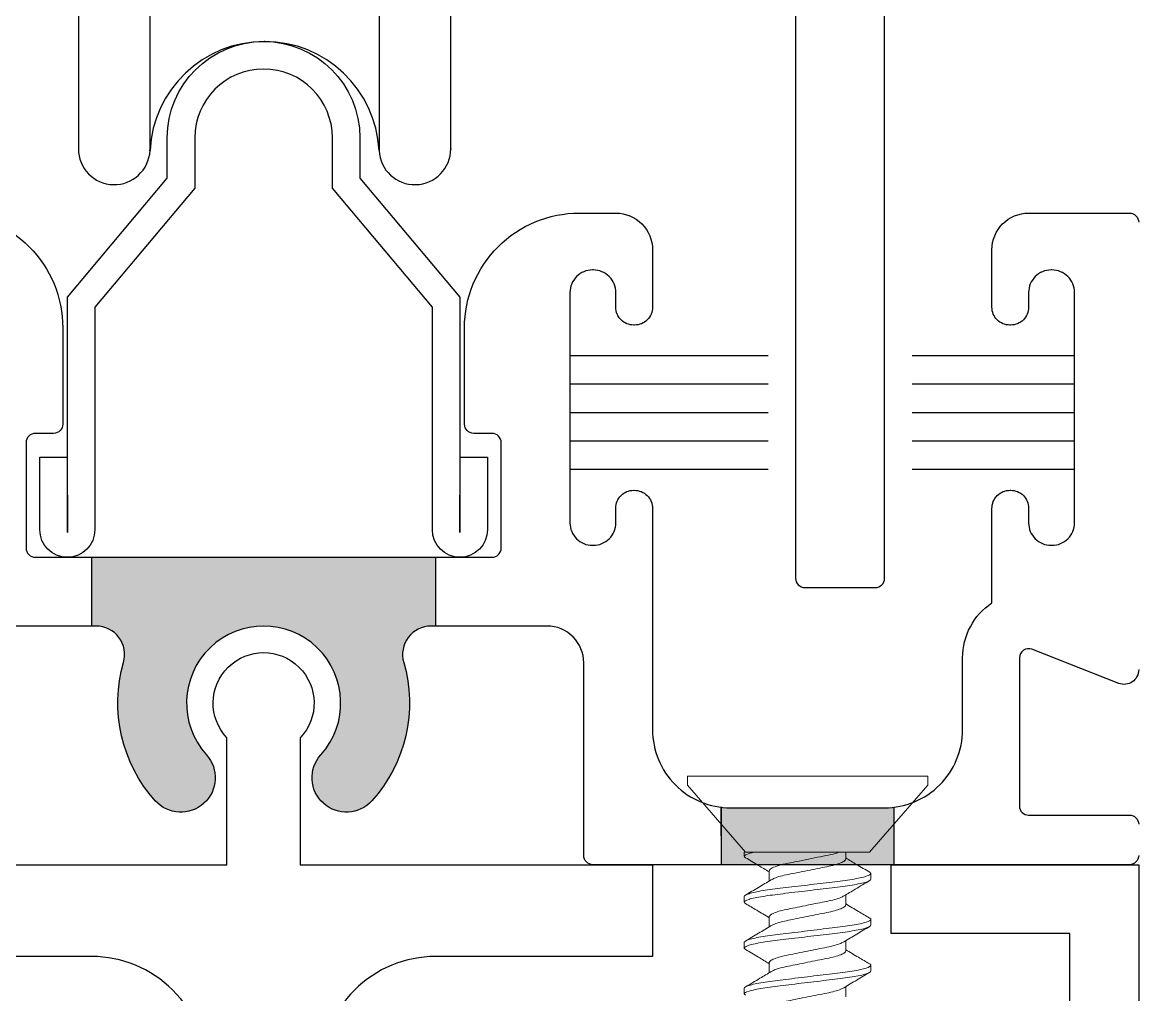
# Model space of a CAD drawing. Extents: x 0 to 79.8, y 0 to 38.2.
# Drawn here: x 8.413 to 9.63, y 29.503 to 30.563 of the extents above; entities that cross this region are included whole.
import ezdxf

# ---------------------------------------------------------------- set-up
doc = ezdxf.new("R2010")
doc.units = 0
doc.header["$MEASUREMENT"] = 0
doc.linetypes.add('SLD-Solid', pattern=[0])
doc.layers.get('0').update_dxf_attribs({"linetype": 'CONTINUOUS'})
for name, color, linetype in [('DIM', 4, 'CONTINUOUS'), ('FRAME', 1, 'CONTINUOUS'), ('HARDWARE', 7, 'CONTINUOUS'), ('MISC', 7, 'CONTINUOUS'), ('SEAL', 7, 'CONTINUOUS'), ('TEXT', 7, 'CONTINUOUS'), ('VENT', 5, 'CONTINUOUS'), ('WEEPING', 7, 'CONTINUOUS')]:
    doc.layers.add(name, color=color, linetype=linetype)

# ---------------------------------------------------------------- blocks, each defined once
blk = doc.blocks.new('FW1020 STD SILL')
blk.add_lwpolyline([(0.075, 0.457, 1), (-0.075, 0.457), (-0.075, 0.4023), (-0.184, 0.2724), (-0.184, 0.03, -1), (-0.244, 0.03), (-0.244, 0.109), (-0.2141, 0.109), (-0.214, 0.027), (-0.214, 0.2833), (-0.105, 0.4132), (-0.105, 0.457, -1), (0.105, 0.457), (0.105, 0.4132), (0.214, 0.2833), (0.214, 0.027), (0.2141, 0.109), (0.244, 0.109), (0.244, 0.03, -1), (0.184, 0.03), (0.184, 0.2724), (0.075, 0.4023)], format="xyb", close=True)
blk = doc.blocks.new('3027 MAMMOTH B-RAIL')
at = {"color": 0}
blk.add_lwpolyline([(0.58, -2.649), (0.58, -4.116, 0.414214), (0.59, -4.126), (0.667, -4.126, 0.414214), (0.677, -4.116), (0.677, 0.993, 0.414214)], format="xyb", dxfattribs=at)
blk = doc.blocks.new('Roller Assy 3p0 Dia - Side(EX)')
for p, q in [((-0.202, -2.6), (-0.202, -3.4919)), ((-0.1239, -2.6), (-0.1239, -3.4938)), ((0.1258, -2.6), (0.1258, -3.4938)), ((0.204, -3.4919), (0.204, -2.6))]:
    blk.add_line(p, q)
for centre, radius, start, end in [((0.001, -3.5), 0.125, 2.8293, 177.1707), ((-0.1629, -3.4919), 0.0391, 180, 357.1707), ((0.1649, -3.4919), 0.0391, 182.8293, 0)]:
    blk.add_arc(centre, radius, start, end)
at = {"color": 0, "linetype": 'ByBlock'}
for p in [(0.001, -3.375), (0.204, -3.4919), (-0.1239, -3.4938)]:
    blk.add_point(p, dxfattribs=at)
blk = doc.blocks.new('3774-TRACK_SUPPORT')
at = {"layer": 'TEXT'}
blk.add_lwpolyline([(0.879, -0.551), (0.879, -0.251), (0.684, -0.251), (0.684, -0.176), (0.954, -0.176), (0.954, -0.626)], dxfattribs=at)
blk.add_lwpolyline([(-0.0625, -0.401, 0.414214), (-0.1875, -0.276), (-0.424, -0.276), (-0.424, -0.176), (-0.04, -0.176), (-0.04, -0.0377, -2.318729), (0.04, -0.0377), (0.04, -0.176), (0.424, -0.176), (0.424, -0.276), (0.1875, -0.276, 0.414214), (0.0625, -0.401)], format="xyb", dxfattribs=at)
blk = doc.blocks.new('25559')
at = {"color": 7, "linetype": 'SLD-Solid', "lineweight": 15}
for p, q in [((0.01, 0.131), (0, 0.131)), ((0, 0), (0, 0.131)), ((0.083, 0.0675), (0.01, 0.131)), ((0.083, 0.0675), (0.083, -0.0531)), ((0.1062, 0.069), (0.1048, 0.0678)), ((0.1062, 0.069), (0.1125, 0.069)), ((0.1562, 0.069), (0.1625, 0.069)), ((0.2062, 0.069), (0.2048, 0.0678)), ((0.2062, 0.069), (0.2125, 0.069)), ((0.0905, 0.0417), (0.083, 0.0417)), ((0.1405, 0.0417), (0.1295, 0.0417)), ((0.1905, 0.0417), (0.1795, 0.0417)), ((0.2405, 0.0417), (0.2295, 0.0417)), ((0, -0.131), (0, 0)), ((0.1032, -0.0417), (0.1143, -0.0417)), ((0.1532, -0.0417), (0.1643, -0.0417)), ((0.2033, -0.0417), (0.2143, -0.0417)), ((0.083, -0.069), (0.083, -0.0583)), ((0.01, -0.131), (0.083, -0.0675)), ((0.0875, -0.069), (0.083, -0.069)), ((0.1375, -0.069), (0.1312, -0.069)), ((0.1875, -0.069), (0.1812, -0.069)), ((0.1889, -0.0678), (0.1875, -0.069)), ((0.2375, -0.069), (0.2312, -0.069)), ((0.2389, -0.0677), (0.2375, -0.069)), ((0, -0.131), (0.01, -0.131))]:
    blk.add_line(p, q, dxfattribs=at)
for points, knots in [([(0.1048, 0.0678), (0.102, 0.063), (0.0969, 0.0543), (0.0917, 0.0457), (0.0893, 0.0417)], [0, 0, 0, 0, 0.544207, 1, 1, 1, 1]), ([(0.1312, -0.069), (0.1303, -0.069), (0.1293, -0.0673), (0.1271, -0.0603), (0.1259, -0.055), (0.1244, -0.0453), (0.1239, -0.0418), (0.1229, -0.0345), (0.1225, -0.0308), (0.121, -0.0185), (0.1199, -0.0092), (0.1176, 0.0092), (0.1165, 0.0185), (0.115, 0.0308), (0.1146, 0.0345), (0.1136, 0.0418), (0.1131, 0.0453), (0.1116, 0.055), (0.1104, 0.0603), (0.1082, 0.0673), (0.1072, 0.069), (0.1062, 0.069)], [0, 0, 0, 0, 0.125, 0.125, 0.25, 0.25, 0.3125, 0.3125, 0.375, 0.375, 0.5, 0.5, 0.625, 0.625, 0.6875, 0.6875, 0.75, 0.75, 0.875, 0.875, 1, 1, 1, 1]), ([(0.1375, -0.069), (0.1366, -0.069), (0.1355, -0.0673), (0.1333, -0.0603), (0.1322, -0.055), (0.1306, -0.0453), (0.1301, -0.0418), (0.1292, -0.0345), (0.1287, -0.0308), (0.1272, -0.0185), (0.1261, -0.0092), (0.1239, 0.0092), (0.1228, 0.0185), (0.1213, 0.0308), (0.1208, 0.0345), (0.1199, 0.0418), (0.1194, 0.0453), (0.1178, 0.055), (0.1167, 0.0603), (0.1145, 0.0673), (0.1134, 0.069), (0.1125, 0.069)], [0, 0, 0, 0, 0.125, 0.125, 0.25, 0.25, 0.3125, 0.3125, 0.375, 0.375, 0.5, 0.5, 0.625, 0.625, 0.6875, 0.6875, 0.75, 0.75, 0.875, 0.875, 1, 1, 1, 1]), ([(0.1306, 0.0398), (0.1282, 0.0438), (0.1226, 0.0531), (0.1171, 0.0624), (0.114, 0.0677)], [0, 0, 0, 0, 0.438573, 1, 1, 1, 1]), ([(0.1548, 0.0677), (0.1524, 0.0636), (0.1473, 0.0549), (0.1421, 0.0463), (0.1393, 0.0417)], [0, 0, 0, 0, 0.470064, 1, 1, 1, 1]), ([(0.1562, 0.069), (0.1558, 0.069), (0.1553, 0.069), (0.1548, 0.0677), (0.1548, 0.0677)], [0, 0, 0, 0, 0.98851, 1, 1, 1, 1]), ([(0.1812, -0.069), (0.1803, -0.069), (0.1793, -0.0673), (0.1771, -0.0603), (0.1759, -0.055), (0.1744, -0.0453), (0.1739, -0.0418), (0.1729, -0.0345), (0.1725, -0.0308), (0.171, -0.0185), (0.1699, -0.0092), (0.1676, 0.0092), (0.1665, 0.0185), (0.165, 0.0308), (0.1646, 0.0345), (0.1636, 0.0418), (0.1631, 0.0453), (0.1616, 0.055), (0.1604, 0.0603), (0.1582, 0.0673), (0.1572, 0.069), (0.1562, 0.069)], [0, 0, 0, 0, 0.125, 0.125, 0.25, 0.25, 0.3125, 0.3125, 0.375, 0.375, 0.5, 0.5, 0.625, 0.625, 0.6875, 0.6875, 0.75, 0.75, 0.875, 0.875, 1, 1, 1, 1]), ([(0.1875, -0.069), (0.1866, -0.069), (0.1855, -0.0673), (0.1833, -0.0603), (0.1822, -0.055), (0.1806, -0.0453), (0.1801, -0.0418), (0.1792, -0.0345), (0.1787, -0.0308), (0.1772, -0.0185), (0.1761, -0.0092), (0.1739, 0.0092), (0.1728, 0.0185), (0.1713, 0.0308), (0.1708, 0.0345), (0.1699, 0.0418), (0.1694, 0.0453), (0.1678, 0.055), (0.1667, 0.0603), (0.1645, 0.0673), (0.1634, 0.069), (0.1625, 0.069)], [0, 0, 0, 0, 0.125, 0.125, 0.25, 0.25, 0.3125, 0.3125, 0.375, 0.375, 0.5, 0.5, 0.625, 0.625, 0.6875, 0.6875, 0.75, 0.75, 0.875, 0.875, 1, 1, 1, 1]), ([(0.1807, 0.0397), (0.1779, 0.0443), (0.1722, 0.0537), (0.1667, 0.063), (0.1639, 0.0678)], [0, 0, 0, 0, 0.497584, 1, 1, 1, 1]), ([(0.2048, 0.0678), (0.2024, 0.0636), (0.1973, 0.0549), (0.192, 0.0463), (0.1893, 0.0417)], [0, 0, 0, 0, 0.473411, 1, 1, 1, 1]), ([(0.2312, -0.069), (0.2303, -0.069), (0.2293, -0.0673), (0.2271, -0.0603), (0.2259, -0.055), (0.2244, -0.0453), (0.2239, -0.0418), (0.2229, -0.0345), (0.2225, -0.0308), (0.221, -0.0185), (0.2199, -0.0092), (0.2176, 0.0092), (0.2165, 0.0185), (0.215, 0.0308), (0.2146, 0.0345), (0.2136, 0.0418), (0.2131, 0.0453), (0.2116, 0.055), (0.2104, 0.0603), (0.2082, 0.0673), (0.2072, 0.069), (0.2062, 0.069)], [0, 0, 0, 0, 0.125, 0.125, 0.25, 0.25, 0.3125, 0.3125, 0.375, 0.375, 0.5, 0.5, 0.625, 0.625, 0.6875, 0.6875, 0.75, 0.75, 0.875, 0.875, 1, 1, 1, 1]), ([(0.2375, -0.069), (0.2366, -0.069), (0.2355, -0.0673), (0.2333, -0.0603), (0.2322, -0.055), (0.2306, -0.0453), (0.2301, -0.0418), (0.2292, -0.0345), (0.2287, -0.0308), (0.2272, -0.0185), (0.2261, -0.0092), (0.2239, 0.0092), (0.2228, 0.0185), (0.2213, 0.0308), (0.2208, 0.0345), (0.2199, 0.0418), (0.2194, 0.0453), (0.2178, 0.055), (0.2167, 0.0603), (0.2145, 0.0673), (0.2134, 0.069), (0.2125, 0.069)], [0, 0, 0, 0, 0.125, 0.125, 0.25, 0.25, 0.3125, 0.3125, 0.375, 0.375, 0.5, 0.5, 0.625, 0.625, 0.6875, 0.6875, 0.75, 0.75, 0.875, 0.875, 1, 1, 1, 1]), ([(0.2307, 0.0396), (0.2279, 0.0442), (0.2223, 0.0536), (0.2167, 0.063), (0.2139, 0.0678)], [0, 0, 0, 0, 0.497176, 1, 1, 1, 1]), ([(0.1131, -0.0395), (0.1125, -0.0385), (0.1112, -0.0363), (0.1091, -0.0298), (0.1072, -0.0211), (0.1052, -0.011), (0.103, 0), (0.1008, 0.011), (0.0988, 0.0211), (0.0969, 0.0298), (0.0947, 0.0365), (0.0925, 0.0409), (0.0911, 0.0415), (0.0905, 0.0417)], [0, 0, 0, 0, 0.075452, 0.169625, 0.260362, 0.351098, 0.445271, 0.539445, 0.630181, 0.720917, 0.81509, 0.909264, 1, 1, 1, 1]), ([(0.1306, 0.0396), (0.1312, 0.0386), (0.1325, 0.0363), (0.1346, 0.0298), (0.1366, 0.0211), (0.1385, 0.011), (0.1407, 0), (0.143, -0.011), (0.1449, -0.0211), (0.1469, -0.0298), (0.1491, -0.0365), (0.1513, -0.0409), (0.1526, -0.0415), (0.1532, -0.0417)], [0, 0, 0, 0, 0.077601, 0.171555, 0.26208, 0.352606, 0.44656, 0.540515, 0.63104, 0.721566, 0.81552, 0.909475, 1, 1, 1, 1]), ([(0.163, -0.0393), (0.1624, -0.0384), (0.1612, -0.0362), (0.1591, -0.0297), (0.1572, -0.0211), (0.1552, -0.011), (0.153, 0), (0.1508, 0.011), (0.1488, 0.0211), (0.1469, 0.0298), (0.1447, 0.0365), (0.1425, 0.0409), (0.1411, 0.0415), (0.1405, 0.0417)], [0, 0, 0, 0, 0.071202, 0.165808, 0.256961, 0.348115, 0.442721, 0.537327, 0.628481, 0.719634, 0.81424, 0.908847, 1, 1, 1, 1]), ([(0.1806, 0.0395), (0.1812, 0.0385), (0.1825, 0.0363), (0.1846, 0.0298), (0.1866, 0.0211), (0.1885, 0.011), (0.1907, 0), (0.193, -0.011), (0.1949, -0.0211), (0.1969, -0.0298), (0.1991, -0.0365), (0.2013, -0.0409), (0.2026, -0.0415), (0.2033, -0.0417)], [0, 0, 0, 0, 0.076238, 0.170331, 0.26099, 0.351649, 0.445743, 0.539836, 0.630495, 0.721154, 0.815248, 0.909341, 1, 1, 1, 1]), ([(0.2131, -0.0394), (0.2125, -0.0385), (0.2112, -0.0362), (0.2091, -0.0298), (0.2072, -0.0211), (0.2052, -0.011), (0.203, 0), (0.2008, 0.011), (0.1988, 0.0211), (0.1969, 0.0298), (0.1947, 0.0365), (0.1925, 0.0409), (0.1911, 0.0415), (0.1905, 0.0417)], [0, 0, 0, 0, 0.073946, 0.168273, 0.259157, 0.350041, 0.444368, 0.538694, 0.629578, 0.720463, 0.814789, 0.909116, 1, 1, 1, 1]), ([(0.2307, 0.0394), (0.2313, 0.0384), (0.2326, 0.0362), (0.2346, 0.0298), (0.2366, 0.0211), (0.2385, 0.011), (0.2407, 0), (0.243, -0.011), (0.2449, -0.0211), (0.2469, -0.0298), (0.2491, -0.0365), (0.2513, -0.0409), (0.2526, -0.0415), (0.2532, -0.0417)], [0, 0, 0, 0, 0.073189, 0.167593, 0.258551, 0.34951, 0.443913, 0.538317, 0.629276, 0.720234, 0.814638, 0.909042, 1, 1, 1, 1]), ([(0.1032, -0.0417), (0.1025, -0.0417), (0.1017, -0.0411), (0.0999, -0.0383), (0.099, -0.0362), (0.0972, -0.0308), (0.0964, -0.0275), (0.0948, -0.0204), (0.0941, -0.0166), (0.0924, -0.0081), (0.0915, -0.0036), (0.0897, 0.0055), (0.0888, 0.01), (0.0871, 0.0183), (0.0864, 0.022), (0.0848, 0.0289), (0.0839, 0.032), (0.083, 0.0346)], [0, 0, 0, 0, 0.125, 0.125, 0.25, 0.25, 0.375, 0.375, 0.5, 0.5, 0.625, 0.625, 0.75, 0.75, 0.875, 0.875, 1, 1, 1, 1]), ([(0.089, -0.0677), (0.0918, -0.063), (0.0969, -0.0543), (0.1021, -0.0456), (0.1045, -0.0417)], [0, 0, 0, 0, 0.5457802, 1, 1, 1, 1]), ([(0.1131, -0.0397), (0.1159, -0.0443), (0.1215, -0.0536), (0.127, -0.063), (0.1298, -0.0678)], [0, 0, 0, 0, 0.497462, 1, 1, 1, 1]), ([(0.139, -0.0677), (0.1414, -0.0636), (0.1465, -0.0549), (0.1517, -0.0463), (0.1545, -0.0417)], [0, 0, 0, 0, 0.470044, 1, 1, 1, 1]), ([(0.163, -0.0395), (0.1658, -0.0442), (0.1714, -0.0535), (0.177, -0.063), (0.1798, -0.0677)], [0, 0, 0, 0, 0.497144, 1, 1, 1, 1]), ([(0.1889, -0.0678), (0.1917, -0.063), (0.1968, -0.0543), (0.2021, -0.0457), (0.2045, -0.0417)], [0, 0, 0, 0, 0.54272, 1, 1, 1, 1]), ([(0.213, -0.0396), (0.2155, -0.0437), (0.2211, -0.053), (0.2267, -0.0624), (0.2298, -0.0677)], [0, 0, 0, 0, 0.43871, 1, 1, 1, 1]), ([(0.0875, -0.069), (0.0869, -0.069), (0.0861, -0.0682), (0.0846, -0.0646), (0.0838, -0.0619), (0.083, -0.0583)], [0, 0, 0, 0, 0.5, 0.5, 1, 1, 1, 1]), ([(0.089, -0.0677), (0.089, -0.0677), (0.0884, -0.069), (0.088, -0.069), (0.0875, -0.069)], [0, 0, 0, 0, 0.007657, 1, 1, 1, 1]), ([(0.139, -0.0677), (0.139, -0.0677), (0.1384, -0.069), (0.138, -0.069), (0.1375, -0.069)], [0, 0, 0, 0, 0.0112204, 1, 1, 1, 1])]:
    blk.add_open_spline(points, degree=3, knots=knots, dxfattribs=at)
blk.add_open_spline([(0.083, -0.0583), (0.083, -0.0567), (0.083, -0.0549), (0.083, -0.0531)], degree=3, dxfattribs=at)
blk = doc.blocks.new('*U110')
at = {"layer": 'WEEPING'}
for points in [[(0.7665, -0.365), (0.7665, -0.44), (0.7715, -0.44, -0.499657), (0.8013, -0.4796, 0.259642), (0.8359, -0.6304, 1), (0.8916, -0.5802, -2.247229), (1.0164, -0.5802, 1), (1.0721, -0.6304, 0.259642), (1.1067, -0.4796, -0.499657), (1.1365, -0.44), (1.1415, -0.44), (1.1415, -0.365)], [(1.453, -0.6371, 0.028656), (1.463, -0.638), (1.5392, -0.638), (1.631, -0.638, 0.029489), (1.641, -0.6374), (1.641, -0.7), (1.453, -0.7)]]:
    blk.add_hatch(color=7, dxfattribs=at).paths.add_polyline_path(points)
at = {"layer": 'FRAME'}
for points in [[(0.61, 0.01, -0.414214), (0.735, -0.115), (0.735, -0.22, -0.414214), (0.725, -0.23), (0.705, -0.23, 0.414214), (0.695, -0.24), (0.695, -0.355, 0.414214), (0.705, -0.365), (1.203, -0.365, 0.414214), (1.213, -0.355), (1.213, -0.24, 0.414214), (1.203, -0.23), (1.183, -0.23, -0.414214), (1.173, -0.22), (1.173, -0.115, -0.414214), (1.298, 0.01), (1.3052, 0.01), (1.338, 0.01, -0.414214), (1.378, -0.03), (1.378, -0.0925, -0.414214), (1.3585, -0.112), (1.3575, -0.112, -0.414214), (1.338, -0.0925), (1.338, -0.0765, 0.414214), (1.3135, -0.052), (1.3125, -0.052, 0.414214), (1.288, -0.0765), (1.288, -0.3275, 0.414214), (1.3125, -0.352), (1.3135, -0.352, 0.414214), (1.338, -0.3275), (1.338, -0.3115, -0.414214), (1.3575, -0.292), (1.358, -0.292, -0.414214), (1.378, -0.312), (1.378, -0.366), (1.378, -0.553, 0.414214), (1.463, -0.638), (1.5327, -0.638), (1.631, -0.638, 0.414214), (1.716, -0.553), (1.716, -0.4746, -0.250492), (1.748, -0.4148), (1.748, -0.312, -0.414214), (1.768, -0.292), (1.7685, -0.292, -0.414214), (1.788, -0.3115), (1.788, -0.3275, 0.414214), (1.8125, -0.352), (1.8135, -0.352, 0.414214), (1.838, -0.3275), (1.838, -0.0765, 0.414214), (1.8135, -0.052), (1.8125, -0.052, 0.414214), (1.788, -0.0765), (1.788, -0.0925, -0.414214), (1.7685, -0.112), (1.7675, -0.112, -0.414214), (1.748, -0.0925), (1.748, -0.03, -0.414214), (1.788, 0.01), (1.898, 0.01, -0.414214), (1.908, 0)], [(1.908, -0.4875, -0.528549), (1.8862, -0.5024), (1.7917, -0.4653, 0.528549), (1.778, -0.4746), (1.778, -0.636, 0.414214), (1.788, -0.646), (1.898, -0.646, -0.414214), (1.908, -0.656)], [(1.908, -0.69, -0.414214), (1.898, -0.7), (1.5635, -0.7), (1.4671, -0.7), (1.313, -0.7, -0.414214), (1.303, -0.69), (1.303, -0.48, 0.414214), (1.263, -0.44), (1.2038, -0.44), (1.1365, -0.44, 0.499657), (1.1067, -0.4796, -0.259642), (1.0721, -0.6304, -1), (1.0164, -0.5802, 2.247229), (0.8916, -0.5802, -1), (0.8359, -0.6304, -0.259642), (0.8013, -0.4796, 0.499657), (0.7715, -0.44), (0.6953, -0.44), (0.645, -0.44, 0.414214)]]:
    blk.add_lwpolyline(points, format="xyb", dxfattribs=at)
at = {"layer": 'SEAL'}
for p, q in [((1.504, -0.1455), (1.288, -0.1455)), ((1.838, -0.1455), (1.661, -0.1455)), ((1.504, -0.1765), (1.288, -0.1765)), ((1.838, -0.1765), (1.661, -0.1765)), ((1.504, -0.2075), (1.288, -0.2075)), ((1.838, -0.2075), (1.661, -0.2075)), ((1.504, -0.2385), (1.288, -0.2385)), ((1.838, -0.2385), (1.661, -0.2385)), ((1.504, -0.2695), (1.288, -0.2695)), ((1.838, -0.2695), (1.661, -0.2695))]:
    blk.add_line(p, q, dxfattribs=at)
at = {"layer": 'WEEPING', "color": 7}
for p, q in [((0.7665, -0.365), (0.7665, -0.44)), ((1.1415, -0.365), (1.1415, -0.44)), ((1.453, -0.6371), (1.453, -0.7)), ((1.453, -0.6686), (1.453, -0.6371)), ((1.453, -0.6371), (1.453, -0.6528)), ((1.453, -0.6528), (1.453, -0.6371)), ((1.641, -0.6374), (1.641, -0.7))]:
    blk.add_line(p, q, dxfattribs=at)
at = {"layer": 'DIM'}
blk.add_blockref('3774-TRACK_SUPPORT', (0.954, -0.524), dxfattribs=at)
at = {"layer": 'HARDWARE'}
blk.add_blockref('Roller Assy 3p0 Dia - Side(EX)', (0.954, 3.572), dxfattribs=at)
at = {"layer": 'MISC', "color": 7}
blk.add_blockref('FW1020 STD SILL', (0.954, -0.365), dxfattribs=at)
at = {"layer": 'TEXT', "rotation": 270}
blk.add_blockref('25559', (1.547, -0.6034), dxfattribs=at)
at = {"layer": 'VENT'}
blk.add_blockref('3027 MAMMOTH B-RAIL', (0.954, 3.728), dxfattribs=at)

msp = doc.modelspace()

# ---------------------------------------------------------------- block references
at = {"layer": 'DIM'}
msp.add_blockref('*U110', (7.7218986, 30.3450213), dxfattribs=at)

doc.saveas('drawing.dxf')
